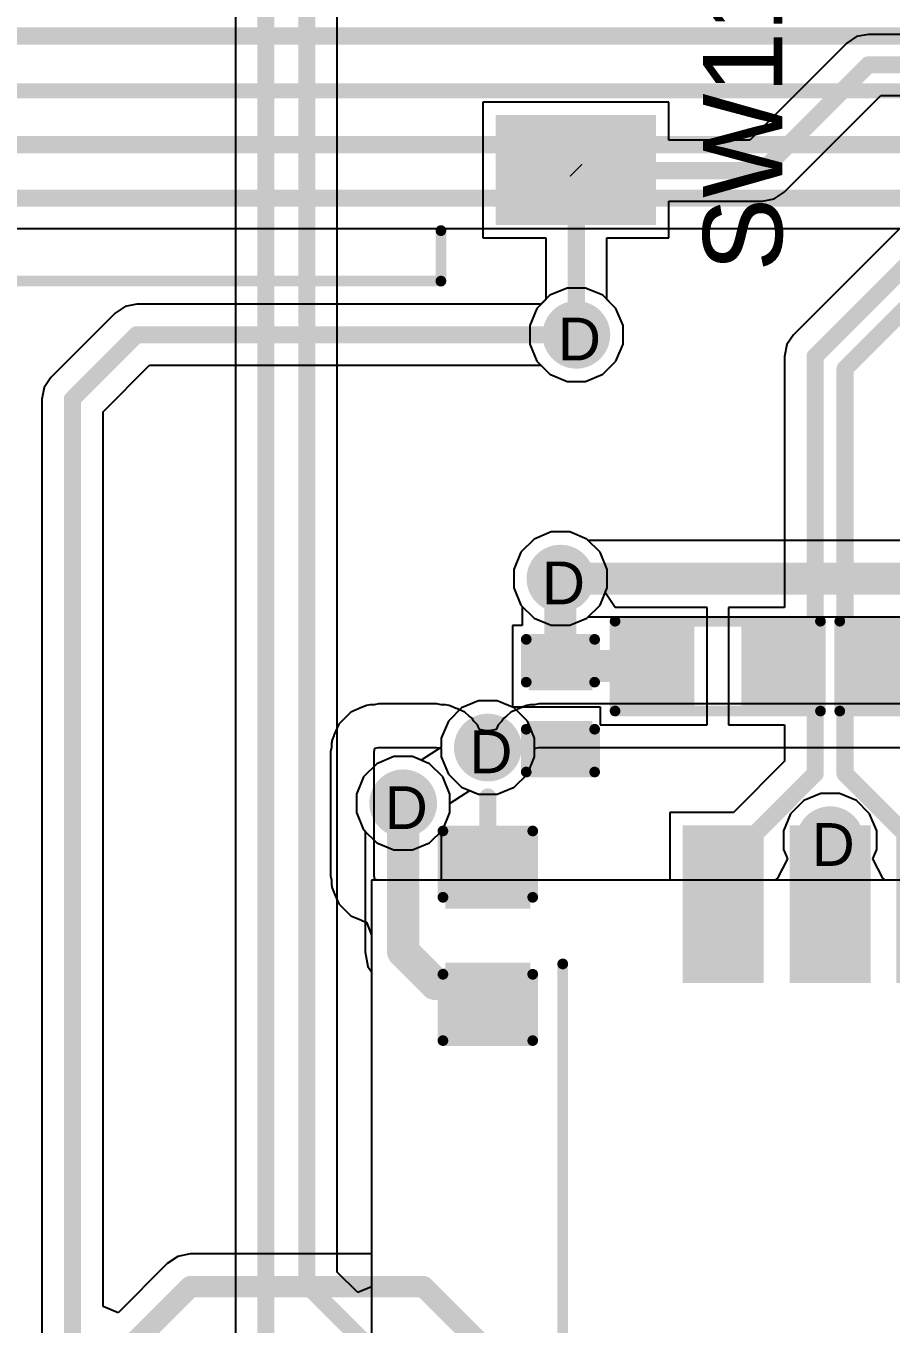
# Model space of a CAD drawing. Header units: inches. Extents: x 0 to 5032, y 0 to 5323.
# Drawn here: x 137.37 to 147.64, y 23.38 to 38.79 of the extents above; entities that cross this region are included whole.
import ezdxf

# ---------------------------------------------------------------- set-up
doc = ezdxf.new("R2010")
doc.units = ezdxf.units.IN
for name, color, linetype in [('Bottom Layer', 5, 'Continuous'), ('Bottom Solder', 6, 'Continuous'), ('Drill Drawing', 1, 'Continuous'), ('Layer 1', 16, 'Continuous'), ('Layer 2', 76, 'Continuous'), ('Multi-Layer', 9, 'Continuous'), ('Top Layer', 1, 'Continuous'), ('Top Overlay', 2, 'Continuous'), ('Top Paste', 8, 'Continuous'), ('Top Solder', 216, 'Continuous'), ('Via Holes', 16, 'Continuous')]:
    doc.layers.add(name, color=color, linetype=linetype)
doc.styles.add('Arial', font='', dxfattribs={"height": 0.2})
doc.styles.get('Arial').set_extended_font_data('Arial')

# ---------------------------------------------------------------- blocks, each defined once
blk = doc.blocks.new('C___0603_36')
at = {"layer": 'Top Layer'}
for points in [[(-0.381, 0.445), (-0.381, -0.445), (-1.143, -0.445), (-1.143, 0.445)], [(1.143, 0.445), (1.143, -0.445), (0.381, -0.445), (0.381, 0.445)]]:
    blk.add_hatch(color=1, dxfattribs=at).paths.add_polyline_path(points)
at = {"layer": 'Top Paste'}
for points in [[(-0.381, 0.445), (-0.381, -0.445), (-1.143, -0.445), (-1.143, 0.445)], [(1.143, 0.445), (1.143, -0.445), (0.381, -0.445), (0.381, 0.445)]]:
    blk.add_hatch(color=8, dxfattribs=at).paths.add_polyline_path(points)
at = {"layer": 'Top Solder'}
for points in [[(-0.321, 0.504), (-0.321, -0.504), (-1.203, -0.504), (-1.203, 0.504)], [(1.203, 0.504), (1.203, -0.504), (0.321, -0.504), (0.321, 0.504)]]:
    blk.add_hatch(color=216, dxfattribs=at).paths.add_polyline_path(points)
at = {"layer": 'Top Overlay'}
for points in [[(-1.245, -0.533, 0.127, 0.127, 0), (-1.245, 0.533, 0.127, 0.127, 0)], [(-0.457, 0.533, 0.127, 0.127, 0), (-1.245, 0.533, 0.127, 0.127, 0)], [(1.245, 0.533, 0.127, 0.127, 0), (0.457, 0.533, 0.127, 0.127, 0)], [(1.245, -0.533, 0.127, 0.127, 0), (1.245, 0.533, 0.127, 0.127, 0)], [(-0.457, -0.533, 0.127, 0.127, 0), (-1.245, -0.533, 0.127, 0.127, 0)], [(1.245, -0.533, 0.127, 0.127, 0), (0.457, -0.533, 0.127, 0.127, 0)]]:
    blk.add_lwpolyline(points, format="xyseb", dxfattribs=at)
for points in [[(-1.276, 0.533, 0.0635, 0.0635, 1), (-1.213, 0.533, 0.0635, 0.0635, 1)], [(-1.276, 0.533, 0.0635, 0.0635, 1), (-1.213, 0.533, 0.0635, 0.0635, 1)], [(-0.489, 0.533, 0.0635, 0.0635, 1), (-0.425, 0.533, 0.0635, 0.0635, 1)], [(0.425, 0.533, 0.0635, 0.0635, 1), (0.489, 0.533, 0.0635, 0.0635, 1)], [(1.213, 0.533, 0.0635, 0.0635, 1), (1.276, 0.533, 0.0635, 0.0635, 1)], [(1.213, 0.533, 0.0635, 0.0635, 1), (1.276, 0.533, 0.0635, 0.0635, 1)], [(-1.276, -0.533, 0.0635, 0.0635, 1), (-1.213, -0.533, 0.0635, 0.0635, 1)], [(-1.276, -0.533, 0.0635, 0.0635, 1), (-1.213, -0.533, 0.0635, 0.0635, 1)], [(-0.489, -0.533, 0.0635, 0.0635, 1), (-0.425, -0.533, 0.0635, 0.0635, 1)], [(0.425, -0.533, 0.0635, 0.0635, 1), (0.489, -0.533, 0.0635, 0.0635, 1)], [(1.213, -0.533, 0.0635, 0.0635, 1), (1.276, -0.533, 0.0635, 0.0635, 1)], [(1.213, -0.533, 0.0635, 0.0635, 1), (1.276, -0.533, 0.0635, 0.0635, 1)]]:
    blk.add_lwpolyline(points, format="xyseb", close=True, dxfattribs=at)
blk = doc.blocks.new('C___0402_37')
at = {"layer": 'Top Layer'}
for points in [[(-0.699, -0.318), (-0.699, 0.318), (-0.241, 0.318), (-0.241, -0.318)], [(0.241, -0.318), (0.241, 0.318), (0.699, 0.318), (0.699, -0.318)]]:
    blk.add_hatch(color=1, dxfattribs=at).paths.add_polyline_path(points)
at = {"layer": 'Top Paste'}
for points in [[(-0.699, -0.318), (-0.699, 0.318), (-0.241, 0.318), (-0.241, -0.318)], [(0.241, -0.318), (0.241, 0.318), (0.699, 0.318), (0.699, -0.318)]]:
    blk.add_hatch(color=8, dxfattribs=at).paths.add_polyline_path(points)
at = {"layer": 'Top Solder'}
for points in [[(-0.758, -0.377), (-0.758, 0.377), (-0.181, 0.377), (-0.181, -0.377)], [(0.181, -0.377), (0.181, 0.377), (0.758, 0.377), (0.758, -0.377)]]:
    blk.add_hatch(color=216, dxfattribs=at).paths.add_polyline_path(points)
at = {"layer": 'Top Overlay'}
for points in [[(-0.787, 0.406, 0.127, 0.127, 0), (-0.787, -0.406, 0.127, 0.127, 0)], [(-0.787, 0.406, 0.127, 0.127, 0), (-0.279, 0.406, 0.127, 0.127, 0)], [(0.279, 0.406, 0.127, 0.127, 0), (0.787, 0.406, 0.127, 0.127, 0)], [(0.787, 0.406, 0.127, 0.127, 0), (0.787, -0.406, 0.127, 0.127, 0)], [(-0.787, -0.406, 0.127, 0.127, 0), (-0.279, -0.406, 0.127, 0.127, 0)], [(0.279, -0.406, 0.127, 0.127, 0), (0.787, -0.406, 0.127, 0.127, 0)]]:
    blk.add_lwpolyline(points, format="xyseb", dxfattribs=at)
for points in [[(-0.819, 0.406, 0.0635, 0.0635, 1), (-0.756, 0.406, 0.0635, 0.0635, 1)], [(-0.819, 0.406, 0.0635, 0.0635, 1), (-0.756, 0.406, 0.0635, 0.0635, 1)], [(-0.311, 0.406, 0.0635, 0.0635, 1), (-0.248, 0.406, 0.0635, 0.0635, 1)], [(0.248, 0.406, 0.0635, 0.0635, 1), (0.311, 0.406, 0.0635, 0.0635, 1)], [(0.756, 0.406, 0.0635, 0.0635, 1), (0.819, 0.406, 0.0635, 0.0635, 1)], [(0.756, 0.406, 0.0635, 0.0635, 1), (0.819, 0.406, 0.0635, 0.0635, 1)], [(-0.819, -0.406, 0.0635, 0.0635, 1), (-0.756, -0.406, 0.0635, 0.0635, 1)], [(-0.819, -0.406, 0.0635, 0.0635, 1), (-0.756, -0.406, 0.0635, 0.0635, 1)], [(-0.311, -0.406, 0.0635, 0.0635, 1), (-0.248, -0.406, 0.0635, 0.0635, 1)], [(0.248, -0.406, 0.0635, 0.0635, 1), (0.311, -0.406, 0.0635, 0.0635, 1)], [(0.756, -0.406, 0.0635, 0.0635, 1), (0.819, -0.406, 0.0635, 0.0635, 1)], [(0.756, -0.406, 0.0635, 0.0635, 1), (0.819, -0.406, 0.0635, 0.0635, 1)]]:
    blk.add_lwpolyline(points, format="xyseb", close=True, dxfattribs=at)
blk = doc.blocks.new('H1102NLT_51')
at = {"layer": 'Top Layer'}
for points in [[(-5.1, 4.825), (-3.43, 4.825), (-3.43, 4.065), (-5.1, 4.065)], [(5.1, 4.065), (3.43, 4.065), (3.43, 4.825), (5.1, 4.825)], [(-5.1, 3.555), (-3.43, 3.555), (-3.43, 2.795), (-5.1, 2.795)], [(5.1, 2.795), (3.43, 2.795), (3.43, 3.555), (5.1, 3.555)], [(-5.1, 2.285), (-3.43, 2.285), (-3.43, 1.525), (-5.1, 1.525)], [(5.1, 1.525), (3.43, 1.525), (3.43, 2.285), (5.1, 2.285)], [(-5.1, 1.015), (-3.43, 1.015), (-3.43, 0.255), (-5.1, 0.255)], [(5.1, 0.255), (3.43, 0.255), (3.43, 1.015), (5.1, 1.015)], [(-5.1, -0.255), (-3.43, -0.255), (-3.43, -1.015), (-5.1, -1.015)], [(5.1, -1.015), (3.43, -1.015), (3.43, -0.255), (5.1, -0.255)], [(-5.1, -1.525), (-3.43, -1.525), (-3.43, -2.285), (-5.1, -2.285)], [(5.1, -2.285), (3.43, -2.285), (3.43, -1.525), (5.1, -1.525)], [(-5.1, -2.795), (-3.43, -2.795), (-3.43, -3.555), (-5.1, -3.555)], [(5.1, -3.555), (3.43, -3.555), (3.43, -2.795), (5.1, -2.795)], [(-5.1, -4.065), (-3.43, -4.065), (-3.43, -4.825), (-5.1, -4.825)], [(5.1, -4.825), (3.43, -4.825), (3.43, -4.065), (5.1, -4.065)]]:
    blk.add_hatch(color=1, dxfattribs=at).paths.add_polyline_path(points)
at = {"layer": 'Top Overlay'}
blk.add_hatch(color=2, dxfattribs=at).paths.add_polyline_path([(-3.226, 4.089), (-2.413, 4.089), (-2.413, 4.902), (-3.226, 4.902)])
at = {"layer": 'Top Paste'}
for points in [[(-5.1, 4.825), (-3.43, 4.825), (-3.43, 4.065), (-5.1, 4.065)], [(5.1, 4.065), (3.43, 4.065), (3.43, 4.825), (5.1, 4.825)], [(-5.1, 3.555), (-3.43, 3.555), (-3.43, 2.795), (-5.1, 2.795)], [(5.1, 2.795), (3.43, 2.795), (3.43, 3.555), (5.1, 3.555)], [(-5.1, 2.285), (-3.43, 2.285), (-3.43, 1.525), (-5.1, 1.525)], [(5.1, 1.525), (3.43, 1.525), (3.43, 2.285), (5.1, 2.285)], [(-5.1, 1.015), (-3.43, 1.015), (-3.43, 0.255), (-5.1, 0.255)], [(5.1, 0.255), (3.43, 0.255), (3.43, 1.015), (5.1, 1.015)], [(-5.1, -0.255), (-3.43, -0.255), (-3.43, -1.015), (-5.1, -1.015)], [(5.1, -1.015), (3.43, -1.015), (3.43, -0.255), (5.1, -0.255)], [(-5.1, -1.525), (-3.43, -1.525), (-3.43, -2.285), (-5.1, -2.285)], [(5.1, -2.285), (3.43, -2.285), (3.43, -1.525), (5.1, -1.525)], [(-5.1, -2.795), (-3.43, -2.795), (-3.43, -3.555), (-5.1, -3.555)], [(5.1, -3.555), (3.43, -3.555), (3.43, -2.795), (5.1, -2.795)], [(-5.1, -4.065), (-3.43, -4.065), (-3.43, -4.825), (-5.1, -4.825)], [(5.1, -4.825), (3.43, -4.825), (3.43, -4.065), (5.1, -4.065)]]:
    blk.add_hatch(color=8, dxfattribs=at).paths.add_polyline_path(points)
at = {"layer": 'Top Solder'}
for points in [[(-5.202, 4.927), (-3.328, 4.927), (-3.328, 3.963), (-5.202, 3.963)], [(5.202, 3.963), (3.328, 3.963), (3.328, 4.927), (5.202, 4.927)], [(-5.202, 3.657), (-3.328, 3.657), (-3.328, 2.693), (-5.202, 2.693)], [(5.202, 2.693), (3.328, 2.693), (3.328, 3.657), (5.202, 3.657)], [(-5.202, 2.387), (-3.328, 2.387), (-3.328, 1.423), (-5.202, 1.423)], [(5.202, 1.423), (3.328, 1.423), (3.328, 2.387), (5.202, 2.387)], [(-5.202, 1.117), (-3.328, 1.117), (-3.328, 0.153), (-5.202, 0.153)], [(5.202, 0.153), (3.328, 0.153), (3.328, 1.117), (5.202, 1.117)], [(-5.202, -0.153), (-3.328, -0.153), (-3.328, -1.117), (-5.202, -1.117)], [(5.202, -1.117), (3.328, -1.117), (3.328, -0.153), (5.202, -0.153)], [(-5.202, -1.423), (-3.328, -1.423), (-3.328, -2.387), (-5.202, -2.387)], [(5.202, -2.387), (3.328, -2.387), (3.328, -1.423), (5.202, -1.423)], [(-5.202, -2.693), (-3.328, -2.693), (-3.328, -3.657), (-5.202, -3.657)], [(5.202, -3.657), (3.328, -3.657), (3.328, -2.693), (5.202, -2.693)], [(-5.202, -3.963), (-3.328, -3.963), (-3.328, -4.927), (-5.202, -4.927)], [(5.202, -4.927), (3.328, -4.927), (3.328, -3.963), (5.202, -3.963)]]:
    blk.add_hatch(color=216, dxfattribs=at).paths.add_polyline_path(points)
at = {"layer": 'Top Overlay'}
for points in [[(3.555, 6.35, 0.127, 0.127, 0), (-3.555, 6.35, 0.127, 0.127, 0)], [(-5.484, 4.343, 0.254, 0.254, 0), (-5.484, 4.597, 0.254, 0.254, 0)], [(-5.357, 4.47, 0.254, 0.254, 0), (-5.484, 4.597, 0.254, 0.254, 0)], [(-5.484, 4.343, 0.254, 0.254, 0), (-5.357, 4.47, 0.254, 0.254, 0)], [(3.555, -6.35, 0.127, 0.127, 0), (-3.555, -6.35, 0.127, 0.127, 0)]]:
    blk.add_lwpolyline(points, format="xyseb", dxfattribs=at)
for points in [[(-3.587, 6.35, 0.0635, 0.0635, 1), (-3.523, 6.35, 0.0635, 0.0635, 1)], [(3.523, 6.35, 0.0635, 0.0635, 1), (3.587, 6.35, 0.0635, 0.0635, 1)], [(-5.548, 4.597, 0.127, 0.127, 1), (-5.421, 4.597, 0.127, 0.127, 1)], [(-5.548, 4.597, 0.127, 0.127, 1), (-5.421, 4.597, 0.127, 0.127, 1)], [(-5.548, 4.343, 0.127, 0.127, 1), (-5.421, 4.343, 0.127, 0.127, 1)], [(-5.548, 4.343, 0.127, 0.127, 1), (-5.421, 4.343, 0.127, 0.127, 1)], [(-5.421, 4.47, 0.127, 0.127, 1), (-5.294, 4.47, 0.127, 0.127, 1)], [(-5.421, 4.47, 0.127, 0.127, 1), (-5.294, 4.47, 0.127, 0.127, 1)], [(-3.587, -6.35, 0.0635, 0.0635, 1), (-3.523, -6.35, 0.0635, 0.0635, 1)], [(3.523, -6.35, 0.0635, 0.0635, 1), (3.587, -6.35, 0.0635, 0.0635, 1)]]:
    blk.add_lwpolyline(points, format="xyseb", close=True, dxfattribs=at)
blk = doc.blocks.new('DSIC05LS_P__52')
at = {"layer": 'Top Layer'}
for points in [[(-3.8, 5.63), (-3.8, 4.53), (-5.5, 4.53), (-5.5, 5.63)], [(5.5, 5.63), (5.5, 4.53), (3.8, 4.53), (3.8, 5.63)], [(-3.8, 3.09), (-3.8, 1.99), (-5.5, 1.99), (-5.5, 3.09)], [(5.5, 3.09), (5.5, 1.99), (3.8, 1.99), (3.8, 3.09)], [(-3.8, 0.55), (-3.8, -0.55), (-5.5, -0.55), (-5.5, 0.55)], [(5.5, 0.55), (5.5, -0.55), (3.8, -0.55), (3.8, 0.55)], [(-3.8, -1.99), (-3.8, -3.09), (-5.5, -3.09), (-5.5, -1.99)], [(5.5, -1.99), (5.5, -3.09), (3.8, -3.09), (3.8, -1.99)], [(-3.8, -4.53), (-3.8, -5.63), (-5.5, -5.63), (-5.5, -4.53)], [(5.5, -4.53), (5.5, -5.63), (3.8, -5.63), (3.8, -4.53)]]:
    blk.add_hatch(color=1, dxfattribs=at).paths.add_polyline_path(points)
at = {"layer": 'Top Overlay'}
blk.add_hatch(color=2, dxfattribs=at).paths.add_polyline_path([(-3.658, 4.521), (-3.226, 4.521), (-3.226, 5.563), (-3.658, 5.563)])
at = {"layer": 'Top Paste'}
for points in [[(-3.8, 5.63), (-3.8, 4.53), (-5.5, 4.53), (-5.5, 5.63)], [(5.5, 5.63), (5.5, 4.53), (3.8, 4.53), (3.8, 5.63)], [(-3.8, 3.09), (-3.8, 1.99), (-5.5, 1.99), (-5.5, 3.09)], [(5.5, 3.09), (5.5, 1.99), (3.8, 1.99), (3.8, 3.09)], [(-3.8, 0.55), (-3.8, -0.55), (-5.5, -0.55), (-5.5, 0.55)], [(5.5, 0.55), (5.5, -0.55), (3.8, -0.55), (3.8, 0.55)], [(-3.8, -1.99), (-3.8, -3.09), (-5.5, -3.09), (-5.5, -1.99)], [(5.5, -1.99), (5.5, -3.09), (3.8, -3.09), (3.8, -1.99)], [(-3.8, -4.53), (-3.8, -5.63), (-5.5, -5.63), (-5.5, -4.53)], [(5.5, -4.53), (5.5, -5.63), (3.8, -5.63), (3.8, -4.53)]]:
    blk.add_hatch(color=8, dxfattribs=at).paths.add_polyline_path(points)
at = {"layer": 'Top Solder'}
for points in [[(-3.698, 5.732), (-3.698, 4.428), (-5.602, 4.428), (-5.602, 5.732)], [(5.602, 5.732), (5.602, 4.428), (3.698, 4.428), (3.698, 5.732)], [(-3.698, 3.192), (-3.698, 1.888), (-5.602, 1.888), (-5.602, 3.192)], [(5.602, 3.192), (5.602, 1.888), (3.698, 1.888), (3.698, 3.192)], [(-3.698, 0.652), (-3.698, -0.652), (-5.602, -0.652), (-5.602, 0.652)], [(5.602, 0.652), (5.602, -0.652), (3.698, -0.652), (3.698, 0.652)], [(-3.698, -1.888), (-3.698, -3.192), (-5.602, -3.192), (-5.602, -1.888)], [(5.602, -1.888), (5.602, -3.192), (3.698, -3.192), (3.698, -1.888)], [(-3.698, -4.428), (-3.698, -5.732), (-5.602, -5.732), (-5.602, -4.428)], [(5.602, -4.428), (5.602, -5.732), (3.698, -5.732), (3.698, -4.428)]]:
    blk.add_hatch(color=216, dxfattribs=at).paths.add_polyline_path(points)
at = {"layer": 'Top Overlay'}
for points in [[(-3.15, 6.4, 0.127, 0.127, 0), (3.05, 6.4, 0.127, 0.127, 0)], [(-3.15, 5.8, 0.127, 0.127, 0), (-3.15, 6.4, 0.127, 0.127, 0)], [(3.05, 5.8, 0.127, 0.127, 0), (3.05, 6.4, 0.127, 0.127, 0)], [(-5.801, 5.059, 0.127, 0.127, 0), (-5.801, 5.313, 0.127, 0.127, 0)], [(-5.801, 5.313, 0.127, 0.127, 0), (-5.674, 5.186, 0.127, 0.127, 0)], [(-5.801, 5.059, 0.127, 0.127, 0), (-5.674, 5.186, 0.127, 0.127, 0)], [(-3.15, -6.4, 0.127, 0.127, 0), (-3.15, -5.8, 0.127, 0.127, 0)], [(3.05, -6.4, 0.127, 0.127, 0), (3.05, -5.8, 0.127, 0.127, 0)], [(-3.15, -6.4, 0.127, 0.127, 0), (3.05, -6.4, 0.127, 0.127, 0)]]:
    blk.add_lwpolyline(points, format="xyseb", dxfattribs=at)
for points in [[(-3.182, 6.4, 0.0635, 0.0635, 1), (-3.118, 6.4, 0.0635, 0.0635, 1)], [(-3.182, 6.4, 0.0635, 0.0635, 1), (-3.118, 6.4, 0.0635, 0.0635, 1)], [(3.018, 6.4, 0.0635, 0.0635, 1), (3.082, 6.4, 0.0635, 0.0635, 1)], [(3.018, 6.4, 0.0635, 0.0635, 1), (3.082, 6.4, 0.0635, 0.0635, 1)], [(-3.182, 5.8, 0.0635, 0.0635, 1), (-3.118, 5.8, 0.0635, 0.0635, 1)], [(3.018, 5.8, 0.0635, 0.0635, 1), (3.082, 5.8, 0.0635, 0.0635, 1)], [(-5.833, 5.313, 0.0635, 0.0635, 1), (-5.769, 5.313, 0.0635, 0.0635, 1)], [(-5.833, 5.313, 0.0635, 0.0635, 1), (-5.769, 5.313, 0.0635, 0.0635, 1)], [(-5.706, 5.186, 0.0635, 0.0635, 1), (-5.642, 5.186, 0.0635, 0.0635, 1)], [(-5.706, 5.186, 0.0635, 0.0635, 1), (-5.642, 5.186, 0.0635, 0.0635, 1)], [(-5.833, 5.059, 0.0635, 0.0635, 1), (-5.769, 5.059, 0.0635, 0.0635, 1)], [(-5.833, 5.059, 0.0635, 0.0635, 1), (-5.769, 5.059, 0.0635, 0.0635, 1)], [(-3.182, -5.8, 0.0635, 0.0635, 1), (-3.118, -5.8, 0.0635, 0.0635, 1)], [(3.018, -5.8, 0.0635, 0.0635, 1), (3.082, -5.8, 0.0635, 0.0635, 1)], [(-3.182, -6.4, 0.0635, 0.0635, 1), (-3.118, -6.4, 0.0635, 0.0635, 1)], [(-3.182, -6.4, 0.0635, 0.0635, 1), (-3.118, -6.4, 0.0635, 0.0635, 1)], [(3.018, -6.4, 0.0635, 0.0635, 1), (3.082, -6.4, 0.0635, 0.0635, 1)], [(3.018, -6.4, 0.0635, 0.0635, 1), (3.082, -6.4, 0.0635, 0.0635, 1)]]:
    blk.add_lwpolyline(points, format="xyseb", close=True, dxfattribs=at)
blk = doc.blocks.new('R___0603_98')
at = {"layer": 'Top Layer'}
for points in [[(-0.381, 0.4445), (-0.381, -0.4445), (-1.143, -0.4445), (-1.143, 0.4445)], [(1.143, 0.4445), (1.143, -0.4445), (0.381, -0.4445), (0.381, 0.4445)]]:
    blk.add_hatch(color=1, dxfattribs=at).paths.add_polyline_path(points)
at = {"layer": 'Top Paste'}
for points in [[(-0.381, 0.4445), (-0.381, -0.4445), (-1.143, -0.4445), (-1.143, 0.4445)], [(1.143, 0.4445), (1.143, -0.4445), (0.381, -0.4445), (0.381, 0.4445)]]:
    blk.add_hatch(color=8, dxfattribs=at).paths.add_polyline_path(points)
at = {"layer": 'Top Solder'}
for points in [[(-0.2794, 0.5461), (-0.2794, -0.5461), (-1.2446, -0.5461), (-1.2446, 0.5461)], [(1.2446, 0.5461), (1.2446, -0.5461), (0.2794, -0.5461), (0.2794, 0.5461)]]:
    blk.add_hatch(color=216, dxfattribs=at).paths.add_polyline_path(points)
at = {"layer": 'Top Overlay'}
for points in [[(-1.2192, 0.5334, 0.127, 0.127, 0), (1.2192, 0.5334, 0.127, 0.127, 0)], [(-1.2192, -0.5334, 0.127, 0.127, 0), (-1.2192, 0.5334, 0.127, 0.127, 0)], [(1.2192, -0.5334, 0.127, 0.127, 0), (1.2192, 0.5334, 0.127, 0.127, 0)], [(-1.2192, -0.5334, 0.127, 0.127, 0), (1.2192, -0.5334, 0.127, 0.127, 0)]]:
    blk.add_lwpolyline(points, format="xyseb", dxfattribs=at)
for points in [[(-1.25095, 0.5334, 0.0635, 0.0635, 1), (-1.18745, 0.5334, 0.0635, 0.0635, 1)], [(-1.25095, 0.5334, 0.0635, 0.0635, 1), (-1.18745, 0.5334, 0.0635, 0.0635, 1)], [(1.18745, 0.5334, 0.0635, 0.0635, 1), (1.25095, 0.5334, 0.0635, 0.0635, 1)], [(1.18745, 0.5334, 0.0635, 0.0635, 1), (1.25095, 0.5334, 0.0635, 0.0635, 1)], [(-1.25095, -0.5334, 0.0635, 0.0635, 1), (-1.18745, -0.5334, 0.0635, 0.0635, 1)], [(-1.25095, -0.5334, 0.0635, 0.0635, 1), (-1.18745, -0.5334, 0.0635, 0.0635, 1)], [(1.18745, -0.5334, 0.0635, 0.0635, 1), (1.25095, -0.5334, 0.0635, 0.0635, 1)], [(1.18745, -0.5334, 0.0635, 0.0635, 1), (1.25095, -0.5334, 0.0635, 0.0635, 1)]]:
    blk.add_lwpolyline(points, format="xyseb", close=True, dxfattribs=at)
blk = doc.blocks.new('R___0603_99')
at = {"layer": 'Top Layer'}
for points in [[(-0.381, 0.4445), (-0.381, -0.4445), (-1.143, -0.4445), (-1.143, 0.4445)], [(1.143, 0.4445), (1.143, -0.4445), (0.381, -0.4445), (0.381, 0.4445)]]:
    blk.add_hatch(color=1, dxfattribs=at).paths.add_polyline_path(points)
at = {"layer": 'Top Paste'}
for points in [[(-0.381, 0.4445), (-0.381, -0.4445), (-1.143, -0.4445), (-1.143, 0.4445)], [(1.143, 0.4445), (1.143, -0.4445), (0.381, -0.4445), (0.381, 0.4445)]]:
    blk.add_hatch(color=8, dxfattribs=at).paths.add_polyline_path(points)
at = {"layer": 'Top Solder'}
for points in [[(-0.2794, 0.5461), (-0.2794, -0.5461), (-1.2446, -0.5461), (-1.2446, 0.5461)], [(1.2446, 0.5461), (1.2446, -0.5461), (0.2794, -0.5461), (0.2794, 0.5461)]]:
    blk.add_hatch(color=216, dxfattribs=at).paths.add_polyline_path(points)
at = {"layer": 'Top Overlay'}
for points in [[(1.2192, 0.5334, 0.127, 0.127, 0), (-1.2192, 0.5334, 0.127, 0.127, 0)], [(-1.2192, 0.5334, 0.127, 0.127, 0), (-1.2192, -0.5334, 0.127, 0.127, 0)], [(1.2192, 0.5334, 0.127, 0.127, 0), (1.2192, -0.5334, 0.127, 0.127, 0)], [(1.2192, -0.5334, 0.127, 0.127, 0), (-1.2192, -0.5334, 0.127, 0.127, 0)]]:
    blk.add_lwpolyline(points, format="xyseb", dxfattribs=at)
for points in [[(-1.25095, 0.5334, 0.0635, 0.0635, 1), (-1.18745, 0.5334, 0.0635, 0.0635, 1)], [(-1.25095, 0.5334, 0.0635, 0.0635, 1), (-1.18745, 0.5334, 0.0635, 0.0635, 1)], [(1.18745, 0.5334, 0.0635, 0.0635, 1), (1.25095, 0.5334, 0.0635, 0.0635, 1)], [(1.18745, 0.5334, 0.0635, 0.0635, 1), (1.25095, 0.5334, 0.0635, 0.0635, 1)], [(-1.25095, -0.5334, 0.0635, 0.0635, 1), (-1.18745, -0.5334, 0.0635, 0.0635, 1)], [(-1.25095, -0.5334, 0.0635, 0.0635, 1), (-1.18745, -0.5334, 0.0635, 0.0635, 1)], [(1.18745, -0.5334, 0.0635, 0.0635, 1), (1.25095, -0.5334, 0.0635, 0.0635, 1)], [(1.18745, -0.5334, 0.0635, 0.0635, 1), (1.25095, -0.5334, 0.0635, 0.0635, 1)]]:
    blk.add_lwpolyline(points, format="xyseb", close=True, dxfattribs=at)

msp = doc.modelspace()

# ---------------------------------------------------------------- hatches: boundary and pattern name
at = {"layer": 'Bottom Layer'}
h = msp.add_hatch(color=5, dxfattribs=at)
edge = h.paths.add_edge_path()
edge.add_arc((143.903, 35.127), 0.3, 0, 360)
h = msp.add_hatch(color=5, dxfattribs=at)
edge = h.paths.add_edge_path()
edge.add_arc((143.714, 32.232), 0.3, 0, 360)
h = msp.add_hatch(color=5, dxfattribs=at)
edge = h.paths.add_edge_path()
edge.add_arc((142.852, 30.226), 0.3, 0, 360)
h = msp.add_hatch(color=5, dxfattribs=at)
edge = h.paths.add_edge_path()
edge.add_arc((141.847, 29.564), 0.3, 0, 360)
h = msp.add_hatch(color=5, dxfattribs=at)
edge = h.paths.add_edge_path()
edge.add_arc((146.916, 29.126), 0.3, 0, 360)
at = {"layer": 'Bottom Solder'}
h = msp.add_hatch(color=6, dxfattribs=at)
edge = h.paths.add_edge_path()
edge.add_arc((143.903, 35.127), 0.402, 0, 360)
h = msp.add_hatch(color=6, dxfattribs=at)
edge = h.paths.add_edge_path()
edge.add_arc((143.714, 32.232), 0.402, 0, 360)
h = msp.add_hatch(color=6, dxfattribs=at)
edge = h.paths.add_edge_path()
edge.add_arc((142.852, 30.226), 0.402, 0, 360)
h = msp.add_hatch(color=6, dxfattribs=at)
edge = h.paths.add_edge_path()
edge.add_arc((141.847, 29.564), 0.402, 0, 360)
h = msp.add_hatch(color=6, dxfattribs=at)
edge = h.paths.add_edge_path()
edge.add_arc((146.916, 29.126), 0.402, 0, 360)
at = {"layer": 'Layer 1'}
h = msp.add_hatch(color=16, dxfattribs=at)
edge = h.paths.add_edge_path()
edge.add_arc((143.903, 35.127), 0.3, 0, 360)
h = msp.add_hatch(color=16, dxfattribs=at)
edge = h.paths.add_edge_path()
edge.add_arc((143.714, 32.232), 0.3, 0, 360)
h = msp.add_hatch(color=16, dxfattribs=at)
edge = h.paths.add_edge_path()
edge.add_arc((142.852, 30.226), 0.3, 0, 360)
h = msp.add_hatch(color=16, dxfattribs=at)
edge = h.paths.add_edge_path()
edge.add_arc((141.847, 29.564), 0.3, 0, 360)
h = msp.add_hatch(color=16, dxfattribs=at)
edge = h.paths.add_edge_path()
edge.add_arc((146.916, 29.126), 0.3, 0, 360)
at = {"layer": 'Layer 2'}
h = msp.add_hatch(color=76, dxfattribs=at)
edge = h.paths.add_edge_path()
edge.add_arc((143.903, 35.127), 0.3, 0, 360)
h = msp.add_hatch(color=76, dxfattribs=at)
edge = h.paths.add_edge_path()
edge.add_arc((143.714, 32.232), 0.3, 0, 360)
h = msp.add_hatch(color=76, dxfattribs=at)
edge = h.paths.add_edge_path()
edge.add_arc((142.852, 30.226), 0.3, 0, 360)
h = msp.add_hatch(color=76, dxfattribs=at)
edge = h.paths.add_edge_path()
edge.add_arc((141.847, 29.564), 0.3, 0, 360)
h = msp.add_hatch(color=76, dxfattribs=at)
edge = h.paths.add_edge_path()
edge.add_arc((146.916, 29.126), 0.3, 0, 360)
at = {"layer": 'Top Layer'}
h = msp.add_hatch(color=1, dxfattribs=at)
edge = h.paths.add_edge_path()
edge.add_arc((143.903, 35.127), 0.3, 0, 360)
h = msp.add_hatch(color=1, dxfattribs=at)
edge = h.paths.add_edge_path()
edge.add_arc((143.714, 32.232), 0.3, 0, 360)
h = msp.add_hatch(color=1, dxfattribs=at)
edge = h.paths.add_edge_path()
edge.add_arc((142.852, 30.226), 0.3, 0, 360)
h = msp.add_hatch(color=1, dxfattribs=at)
edge = h.paths.add_edge_path()
edge.add_arc((141.847, 29.564), 0.3, 0, 360)
h = msp.add_hatch(color=1, dxfattribs=at)
edge = h.paths.add_edge_path()
edge.add_arc((146.916, 29.126), 0.3, 0, 360)
at = {"layer": 'Top Solder'}
h = msp.add_hatch(color=216, dxfattribs=at)
edge = h.paths.add_edge_path()
edge.add_arc((143.903, 35.127), 0.402, 0, 360)
h = msp.add_hatch(color=216, dxfattribs=at)
edge = h.paths.add_edge_path()
edge.add_arc((143.714, 32.232), 0.402, 0, 360)
h = msp.add_hatch(color=216, dxfattribs=at)
edge = h.paths.add_edge_path()
edge.add_arc((142.852, 30.226), 0.402, 0, 360)
h = msp.add_hatch(color=216, dxfattribs=at)
edge = h.paths.add_edge_path()
edge.add_arc((141.847, 29.564), 0.402, 0, 360)
h = msp.add_hatch(color=216, dxfattribs=at)
edge = h.paths.add_edge_path()
edge.add_arc((146.916, 29.126), 0.402, 0, 360)
at = {"layer": 'Via Holes'}
h = msp.add_hatch(color=7, dxfattribs=at)
edge = h.paths.add_edge_path()
edge.add_arc((143.903, 35.127), 0.15, 0, 360)
h = msp.add_hatch(color=7, dxfattribs=at)
edge = h.paths.add_edge_path()
edge.add_arc((143.714, 32.232), 0.15, 0, 360)
h = msp.add_hatch(color=7, dxfattribs=at)
edge = h.paths.add_edge_path()
edge.add_arc((142.852, 30.226), 0.15, 0, 360)
h = msp.add_hatch(color=7, dxfattribs=at)
edge = h.paths.add_edge_path()
edge.add_arc((141.847, 29.564), 0.15, 0, 360)
h = msp.add_hatch(color=7, dxfattribs=at)
edge = h.paths.add_edge_path()
edge.add_arc((146.916, 29.126), 0.15, 0, 360)

# ---------------------------------------------------------------- linework, layer by layer
at = {"layer": 'Bottom Layer'}
for p, q in [((134.321, 36.388), (171.792, 36.388)), ((143.793, 35.681), (143.589, 35.597)), ((144.013, 35.681), (143.793, 35.681)), ((144.217, 35.597), (144.013, 35.681)), ((138.545, 35.462), (138.427, 35.384)), ((138.683, 35.49), (138.545, 35.462)), ((143.482, 35.49), (138.683, 35.49)), ((143.589, 35.597), (143.482, 35.49)), ((144.373, 35.441), (144.217, 35.597)), ((138.427, 35.384), (137.664, 34.621)), ((138.427, 35.384), (138.427, 35.384)), ((144.457, 35.238), (144.373, 35.441)), ((144.457, 35.017), (144.457, 35.238)), ((144.373, 34.814), (144.457, 35.017)), ((138.283, 34.214), (138.833, 34.765)), ((138.833, 34.765), (143.482, 34.765)), ((143.482, 34.765), (143.589, 34.658)), ((144.217, 34.658), (144.373, 34.814)), ((137.664, 34.621), (137.585, 34.503)), ((143.589, 34.658), (143.793, 34.573)), ((143.793, 34.573), (144.013, 34.573)), ((144.013, 34.573), (144.217, 34.658)), ((137.585, 34.503), (137.558, 34.364)), ((137.558, 34.364), (137.558, 34.364)), ((137.558, 34.364), (137.558, 21.306)), ((138.283, 23.59), (138.283, 34.214)), ((143.401, 32.701), (143.245, 32.545)), ((143.604, 32.786), (143.401, 32.701)), ((143.825, 32.786), (143.604, 32.786)), ((144.028, 32.701), (143.825, 32.786)), ((144.045, 32.685), (144.028, 32.701)), ((148.681, 32.685), (144.045, 32.685)), ((143.245, 32.545), (143.16, 32.342)), ((143.16, 32.342), (143.16, 32.121)), ((143.16, 32.121), (143.245, 31.918)), ((143.245, 31.918), (143.401, 31.762)), ((143.401, 31.762), (143.604, 31.678)), ((143.825, 31.678), (144.028, 31.762)), ((144.028, 31.762), (144.045, 31.778)), ((144.045, 31.778), (148.681, 31.778)), ((143.604, 31.678), (143.825, 31.678)), ((141.35, 30.7), (141.224, 30.648)), ((141.356, 30.705), (141.35, 30.7)), ((141.364, 30.706), (141.356, 30.705)), ((141.411, 30.726), (141.364, 30.706)), ((141.453, 30.734), (141.411, 30.726)), ((141.411, 30.726), (141.411, 30.726)), ((141.504, 30.734), (141.453, 30.734)), ((141.554, 30.744), (141.504, 30.734)), ((142.247, 30.744), (141.554, 30.744)), ((142.297, 30.734), (142.247, 30.744)), ((142.348, 30.734), (142.297, 30.734)), ((142.394, 30.725), (142.348, 30.734)), ((142.441, 30.706), (142.394, 30.725)), ((142.394, 30.725), (142.394, 30.725)), ((142.394, 30.725), (142.394, 30.725)), ((142.446, 30.705), (142.441, 30.706)), ((142.45, 30.702), (142.446, 30.705)), ((142.477, 30.691), (142.45, 30.702)), ((142.497, 30.687), (142.477, 30.691)), ((142.514, 30.675), (142.497, 30.687)), ((142.58, 30.648), (142.514, 30.675)), ((143.191, 30.675), (143.125, 30.648)), ((143.208, 30.687), (143.191, 30.675)), ((143.228, 30.691), (143.208, 30.687)), ((143.255, 30.702), (143.228, 30.691)), ((143.259, 30.705), (143.255, 30.702)), ((143.264, 30.706), (143.259, 30.705)), ((143.311, 30.725), (143.264, 30.706)), ((143.356, 30.734), (143.311, 30.725)), ((143.311, 30.725), (143.311, 30.725)), ((143.407, 30.734), (143.356, 30.734)), ((143.457, 30.744), (143.407, 30.734)), ((148.425, 30.744), (143.457, 30.744)), ((141.153, 30.577), (141.081, 30.505)), ((141.224, 30.648), (141.153, 30.577)), ((142.631, 30.597), (142.58, 30.648)), ((142.58, 30.648), (142.58, 30.648)), ((142.58, 30.648), (142.58, 30.648)), ((142.665, 30.574), (142.631, 30.597)), ((142.687, 30.541), (142.665, 30.574)), ((142.723, 30.505), (142.687, 30.541)), ((143.018, 30.541), (142.982, 30.505)), ((143.04, 30.574), (143.018, 30.541)), ((143.074, 30.597), (143.04, 30.574)), ((143.125, 30.648), (143.074, 30.597)), ((143.125, 30.648), (143.125, 30.648)), ((141.023, 30.366), (141.004, 30.319)), ((141.025, 30.373), (141.023, 30.366)), ((141.029, 30.38), (141.025, 30.373)), ((141.081, 30.505), (141.029, 30.38)), ((142.729, 30.496), (142.723, 30.505)), ((142.723, 30.505), (142.723, 30.505)), ((142.723, 30.505), (142.723, 30.505)), ((142.749, 30.449), (142.729, 30.496)), ((142.754, 30.441), (142.749, 30.449)), ((142.833, 30.425), (142.754, 30.441)), ((142.872, 30.425), (142.833, 30.425)), ((142.951, 30.441), (142.872, 30.425)), ((142.956, 30.449), (142.951, 30.441)), ((142.976, 30.496), (142.956, 30.449)), ((142.982, 30.505), (142.976, 30.496)), ((142.982, 30.505), (142.982, 30.505)), ((140.995, 30.225), (140.985, 30.175)), ((141.004, 30.319), (140.995, 30.276)), ((140.995, 30.276), (140.995, 30.225)), ((141.004, 30.319), (141.004, 30.319)), ((141.503, 30.175), (141.512, 30.218)), ((141.512, 30.218), (141.554, 30.226)), ((141.554, 30.226), (142.247, 30.226)), ((142.247, 30.226), (142.292, 30.217)), ((142.292, 30.217), (142.298, 30.208)), ((143.406, 30.208), (143.412, 30.217)), ((143.412, 30.217), (143.457, 30.226)), ((143.457, 30.226), (148.425, 30.226)), ((140.985, 30.175), (140.985, 28.701)), ((141.503, 28.701), (141.503, 30.175)), ((142.298, 30.208), (142.298, 30.116)), ((142.298, 30.116), (142.383, 29.912)), ((143.322, 29.912), (143.406, 30.116)), ((143.406, 30.116), (143.406, 30.208)), ((142.383, 29.912), (142.539, 29.756)), ((143.166, 29.756), (143.322, 29.912)), ((142.539, 29.756), (142.742, 29.672)), ((142.963, 29.672), (143.166, 29.756)), ((142.742, 29.672), (142.963, 29.672)), ((140.985, 28.701), (140.995, 28.651)), ((141.512, 28.659), (141.503, 28.701)), ((140.995, 28.651), (140.995, 28.6)), ((140.995, 28.6), (141.004, 28.558)), ((141.004, 28.558), (141.023, 28.51)), ((141.554, 28.65), (141.512, 28.659)), ((158.632, 28.65), (141.554, 28.65)), ((141.023, 28.51), (141.025, 28.503)), ((141.025, 28.503), (141.029, 28.497)), ((141.029, 28.497), (141.081, 28.371)), ((141.081, 28.371), (141.224, 28.228)), ((141.224, 28.228), (141.35, 28.176)), ((141.35, 28.176), (141.356, 28.172)), ((141.356, 28.172), (141.364, 28.17)), ((141.364, 28.17), (141.411, 28.151)), ((141.411, 28.151), (141.471, 27.998)), ((141.471, 27.998), (141.471, 24.214)), ((139.319, 24.214), (139.17, 24.184)), ((141.471, 24.214), (139.319, 24.214)), ((139.044, 24.1), (138.461, 23.516)), ((139.17, 24.184), (139.044, 24.1)), ((138.461, 23.516), (138.283, 23.59))]:
    msp.add_line(p, q, dxfattribs=at)
for points in [[(132.791, 38.675, 0.203, 0.203, 0), (163.022, 38.675, 0.203, 0.203, 0)], [(133.356, 38.023, 0.178, 0.178, 0), (170.96, 38.023, 0.178, 0.178, 0)], [(133.917, 37.385, 0.203, 0.203, 0), (171.487, 37.385, 0.203, 0.203, 0)], [(134.171, 36.75, 0.203, 0.203, 0), (171.792, 36.75, 0.203, 0.203, 0)], [(137.92, 34.364, 0.203, 0.203, 0), (138.683, 35.127, 0.203, 0.203, 0)], [(138.683, 35.127, 0.203, 0.203, 0), (143.903, 35.127, 0.203, 0.203, 0)], [(137.92, 21.306, 0.203, 0.203, 0), (137.92, 34.364, 0.203, 0.203, 0)], [(143.714, 32.232, 0.381, 0.381, 0), (149.012, 32.232, 0.381, 0.381, 0)], [(138.66, 23.166, 0.254, 0.254, 0), (139.319, 23.825, 0.254, 0.254, 0)], [(139.319, 23.825, 0.254, 0.254, 0), (142.088, 23.825, 0.254, 0.254, 0)], [(142.088, 23.825, 0.254, 0.254, 0), (142.748, 23.165, 0.254, 0.254, 0)]]:
    msp.add_lwpolyline(points, format="xyseb", dxfattribs=at)
for points in [[(138.632, 35.127, 0.102, 0.102, 1), (138.734, 35.127, 0.102, 0.102, 1)], [(138.632, 35.127, 0.102, 0.102, 1), (138.734, 35.127, 0.102, 0.102, 1)], [(143.852, 35.127, 0.102, 0.102, 1), (143.954, 35.127, 0.102, 0.102, 1)], [(137.869, 34.364, 0.102, 0.102, 1), (137.971, 34.364, 0.102, 0.102, 1)], [(137.869, 34.364, 0.102, 0.102, 1), (137.971, 34.364, 0.102, 0.102, 1)], [(143.619, 32.232, 0.191, 0.191, 1), (143.81, 32.232, 0.191, 0.191, 1)], [(139.256, 23.825, 0.127, 0.127, 1), (139.382, 23.825, 0.127, 0.127, 1)], [(139.256, 23.825, 0.127, 0.127, 1), (139.382, 23.825, 0.127, 0.127, 1)], [(142.024, 23.825, 0.127, 0.127, 1), (142.151, 23.825, 0.127, 0.127, 1)], [(142.024, 23.825, 0.127, 0.127, 1), (142.151, 23.825, 0.127, 0.127, 1)]]:
    msp.add_lwpolyline(points, format="xyseb", close=True, dxfattribs=at)
at = {"layer": 'Layer 1'}
for p, q in [((143.793, 35.681), (143.589, 35.597)), ((144.013, 35.681), (143.793, 35.681)), ((144.217, 35.597), (144.013, 35.681)), ((143.589, 35.597), (143.433, 35.441)), ((144.373, 35.441), (144.217, 35.597)), ((143.433, 35.441), (143.349, 35.238)), ((144.457, 35.238), (144.373, 35.441)), ((143.349, 35.238), (143.349, 35.017)), ((144.457, 35.017), (144.457, 35.238)), ((143.349, 35.017), (143.433, 34.814)), ((144.373, 34.814), (144.457, 35.017)), ((143.433, 34.814), (143.589, 34.658)), ((144.217, 34.658), (144.373, 34.814)), ((143.589, 34.658), (143.793, 34.573)), ((143.793, 34.573), (144.013, 34.573)), ((144.013, 34.573), (144.217, 34.658)), ((143.401, 32.701), (143.245, 32.545)), ((143.604, 32.786), (143.401, 32.701)), ((143.825, 32.786), (143.604, 32.786)), ((144.028, 32.701), (143.825, 32.786)), ((144.184, 32.545), (144.028, 32.701)), ((143.245, 32.545), (143.16, 32.342)), ((144.268, 32.342), (144.184, 32.545)), ((143.16, 32.342), (143.16, 32.121)), ((144.268, 32.121), (144.268, 32.342)), ((143.16, 32.121), (143.245, 31.918)), ((144.184, 31.918), (144.268, 32.121)), ((143.245, 31.918), (143.401, 31.762)), ((144.028, 31.762), (144.184, 31.918)), ((143.401, 31.762), (143.604, 31.678)), ((143.825, 31.678), (144.028, 31.762)), ((143.604, 31.678), (143.825, 31.678)), ((141.737, 30.118), (141.533, 30.034)), ((141.957, 30.118), (141.737, 30.118)), ((142.161, 30.034), (141.957, 30.118)), ((141.533, 30.034), (141.377, 29.878)), ((142.316, 29.878), (142.161, 30.034)), ((141.377, 29.878), (141.293, 29.674)), ((142.401, 29.674), (142.316, 29.878)), ((141.293, 29.674), (141.293, 29.454)), ((142.401, 29.454), (142.401, 29.674)), ((146.602, 29.596), (146.446, 29.44)), ((146.805, 29.68), (146.602, 29.596)), ((147.026, 29.68), (146.805, 29.68)), ((147.229, 29.596), (147.026, 29.68)), ((147.385, 29.44), (147.229, 29.596)), ((141.293, 29.454), (141.377, 29.25)), ((142.316, 29.25), (142.401, 29.454)), ((146.446, 29.44), (146.362, 29.236)), ((147.47, 29.236), (147.385, 29.44)), ((141.377, 29.25), (141.533, 29.094)), ((142.161, 29.094), (142.316, 29.25)), ((146.362, 29.236), (146.362, 29.016)), ((147.47, 29.016), (147.47, 29.236)), ((141.533, 29.094), (141.737, 29.01)), ((141.737, 29.01), (141.957, 29.01)), ((141.957, 29.01), (142.161, 29.094)), ((146.362, 29.016), (146.408, 28.904)), ((147.423, 28.904), (147.47, 29.016)), ((146.408, 28.904), (146.29, 28.677)), ((147.541, 28.677), (147.423, 28.904)), ((146.29, 28.677), (146.259, 28.65)), ((147.572, 28.65), (147.541, 28.677)), ((146.259, 28.65), (141.471, 28.65)), ((141.471, 28.65), (141.471, 23.165)), ((152.609, 28.65), (147.572, 28.65))]:
    msp.add_line(p, q, dxfattribs=at)
at = {"layer": 'Layer 2'}
for p, q in [((143.793, 35.681), (143.589, 35.597)), ((144.013, 35.681), (143.793, 35.681)), ((144.217, 35.597), (144.013, 35.681)), ((143.589, 35.597), (143.433, 35.441)), ((144.373, 35.441), (144.217, 35.597)), ((143.433, 35.441), (143.349, 35.238)), ((144.457, 35.238), (144.373, 35.441)), ((143.349, 35.238), (143.349, 35.017)), ((144.457, 35.017), (144.457, 35.238)), ((143.349, 35.017), (143.433, 34.814)), ((144.373, 34.814), (144.457, 35.017)), ((143.433, 34.814), (143.589, 34.658)), ((144.217, 34.658), (144.373, 34.814)), ((143.589, 34.658), (143.793, 34.573)), ((143.793, 34.573), (144.013, 34.573)), ((144.013, 34.573), (144.217, 34.658)), ((143.401, 32.701), (143.245, 32.545)), ((143.604, 32.786), (143.401, 32.701)), ((143.825, 32.786), (143.604, 32.786)), ((144.028, 32.701), (143.825, 32.786)), ((144.184, 32.545), (144.028, 32.701)), ((143.245, 32.545), (143.16, 32.342)), ((144.268, 32.342), (144.184, 32.545)), ((143.16, 32.342), (143.16, 32.121)), ((144.268, 32.121), (144.268, 32.342)), ((143.16, 32.121), (143.245, 31.918)), ((144.184, 31.918), (144.268, 32.121)), ((143.245, 31.918), (143.401, 31.762)), ((144.028, 31.762), (144.184, 31.918)), ((143.401, 31.762), (143.604, 31.678)), ((143.825, 31.678), (144.028, 31.762)), ((143.604, 31.678), (143.825, 31.678)), ((142.539, 30.696), (142.383, 30.54)), ((142.742, 30.78), (142.539, 30.696)), ((142.963, 30.78), (142.742, 30.78)), ((143.166, 30.696), (142.963, 30.78)), ((143.322, 30.54), (143.166, 30.696)), ((142.383, 30.54), (142.298, 30.336)), ((143.406, 30.336), (143.322, 30.54)), ((142.295, 30.225), (142.061, 30.075)), ((142.298, 30.231), (142.295, 30.225)), ((142.298, 30.336), (142.298, 30.231)), ((143.406, 30.116), (143.406, 30.336)), ((141.737, 30.118), (141.533, 30.034)), ((141.957, 30.118), (141.737, 30.118)), ((142.061, 30.075), (141.957, 30.118)), ((143.322, 29.912), (143.406, 30.116)), ((141.533, 30.034), (141.377, 29.878)), ((143.166, 29.756), (143.322, 29.912)), ((141.377, 29.878), (141.293, 29.674)), ((142.963, 29.672), (143.166, 29.756)), ((141.293, 29.674), (141.293, 29.454)), ((142.404, 29.565), (142.638, 29.715)), ((142.638, 29.715), (142.742, 29.672)), ((142.742, 29.672), (142.963, 29.672)), ((146.602, 29.596), (146.446, 29.44)), ((146.805, 29.68), (146.602, 29.596)), ((147.026, 29.68), (146.805, 29.68)), ((147.229, 29.596), (147.026, 29.68)), ((147.385, 29.44), (147.229, 29.596)), ((141.293, 29.454), (141.377, 29.25)), ((142.316, 29.25), (142.401, 29.454)), ((142.401, 29.559), (142.404, 29.565)), ((142.401, 29.454), (142.401, 29.559)), ((146.446, 29.44), (146.362, 29.236)), ((147.47, 29.236), (147.385, 29.44)), ((141.377, 29.25), (141.533, 29.094)), ((142.161, 29.094), (142.316, 29.25)), ((146.362, 29.236), (146.362, 29.016)), ((147.47, 29.016), (147.47, 29.236)), ((141.533, 29.094), (141.737, 29.01)), ((141.737, 29.01), (141.957, 29.01)), ((141.957, 29.01), (142.161, 29.094)), ((146.362, 29.016), (146.408, 28.904)), ((147.423, 28.904), (147.47, 29.016)), ((146.408, 28.904), (146.29, 28.677)), ((147.541, 28.677), (147.423, 28.904)), ((146.29, 28.677), (146.259, 28.65)), ((147.572, 28.65), (147.541, 28.677)), ((146.259, 28.65), (141.471, 28.65)), ((141.471, 28.65), (141.471, 23.165)), ((152.609, 28.65), (147.572, 28.65))]:
    msp.add_line(p, q, dxfattribs=at)
at = {"layer": 'Multi-Layer'}
for p, q in [((158.632, 28.65), (141.471, 28.65)), ((141.471, 28.65), (141.471, 7.289))]:
    msp.add_line(p, q, dxfattribs=at)
at = {"layer": 'Top Layer'}
for p, q in [((141.065, 23.996), (141.065, 42.021)), ((139.854, 40.041), (139.854, 23.276)), ((147.37, 38.694), (147.231, 38.667)), ((155.916, 38.694), (147.37, 38.694)), ((147.113, 38.588), (145.964, 37.438)), ((147.231, 38.667), (147.113, 38.588)), ((147.113, 38.588), (147.113, 38.588)), ((146.37, 36.819), (147.52, 37.969)), ((147.52, 37.969), (158.57, 37.969)), ((144.999, 37.888), (142.791, 37.888)), ((142.791, 37.888), (142.791, 36.28)), ((144.999, 37.438), (144.999, 37.888)), ((145.964, 37.438), (144.999, 37.438)), ((148.229, 36.875), (146.481, 35.127)), ((144.999, 36.28), (144.999, 36.713)), ((144.999, 36.713), (146.114, 36.713)), ((146.114, 36.713), (146.253, 36.741)), ((146.114, 36.713), (146.114, 36.713)), ((146.253, 36.741), (146.37, 36.819)), ((142.791, 36.28), (143.54, 36.28)), ((143.54, 36.28), (143.54, 35.548)), ((144.265, 35.548), (144.265, 36.28)), ((144.265, 36.28), (144.999, 36.28)), ((143.54, 35.548), (143.433, 35.441)), ((144.373, 35.441), (144.265, 35.548)), ((143.433, 35.441), (143.349, 35.238)), ((144.457, 35.238), (144.373, 35.441)), ((143.349, 35.238), (143.349, 35.017)), ((144.457, 35.017), (144.457, 35.238)), ((143.349, 35.017), (143.433, 34.814)), ((144.373, 34.814), (144.457, 35.017)), ((146.403, 35.01), (146.375, 34.871)), ((146.481, 35.127), (146.403, 35.01)), ((146.375, 34.871), (146.375, 34.871)), ((146.375, 34.871), (146.375, 31.891)), ((143.433, 34.814), (143.589, 34.658)), ((144.217, 34.658), (144.373, 34.814)), ((143.589, 34.658), (143.793, 34.573)), ((143.793, 34.573), (144.013, 34.573)), ((144.013, 34.573), (144.217, 34.658)), ((143.401, 32.701), (143.245, 32.545)), ((143.604, 32.786), (143.401, 32.701)), ((143.825, 32.786), (143.604, 32.786)), ((144.028, 32.701), (143.825, 32.786)), ((144.184, 32.545), (144.028, 32.701)), ((143.245, 32.545), (143.16, 32.342)), ((144.268, 32.342), (144.184, 32.545)), ((143.16, 32.342), (143.16, 32.121)), ((144.268, 32.121), (144.268, 32.342)), ((143.16, 32.121), (143.245, 31.918)), ((144.247, 32.069), (144.268, 32.121)), ((144.365, 31.891), (144.247, 32.069)), ((143.245, 31.918), (143.261, 31.901)), ((143.261, 31.901), (143.261, 31.675)), ((145.455, 31.891), (144.365, 31.891)), ((145.455, 30.494), (145.455, 31.891)), ((146.375, 31.891), (145.709, 31.891)), ((145.709, 31.891), (145.709, 30.494)), ((143.261, 31.675), (143.143, 31.675)), ((143.143, 31.675), (143.143, 30.71)), ((143.143, 30.71), (144.185, 30.71)), ((144.185, 30.71), (144.185, 30.494)), ((144.185, 30.494), (145.455, 30.494)), ((145.709, 30.494), (146.375, 30.494)), ((146.375, 30.494), (146.375, 30.065)), ((141.737, 30.118), (141.533, 30.034)), ((141.957, 30.118), (141.737, 30.118)), ((142.161, 30.034), (141.957, 30.118)), ((146.375, 30.065), (145.767, 29.456)), ((141.533, 30.034), (141.377, 29.878)), ((142.316, 29.878), (142.161, 30.034)), ((141.377, 29.878), (141.293, 29.674)), ((142.401, 29.674), (142.316, 29.878)), ((141.293, 29.674), (141.293, 29.454)), ((142.401, 29.454), (142.401, 29.674)), ((141.293, 29.454), (141.377, 29.25)), ((142.316, 29.25), (142.401, 29.454)), ((145.767, 29.456), (145.012, 29.456)), ((145.012, 29.456), (145.012, 28.65)), ((141.377, 29.25), (141.394, 29.234)), ((141.394, 29.234), (141.394, 27.801)), ((142.3, 29.234), (142.316, 29.25)), ((142.3, 28.65), (142.3, 29.234)), ((145.012, 28.65), (142.3, 28.65)), ((141.394, 27.801), (141.428, 27.628)), ((141.428, 27.628), (141.471, 27.564)), ((141.471, 27.564), (141.471, 23.823)), ((141.307, 23.755), (141.065, 23.996)), ((141.471, 23.823), (141.307, 23.755))]:
    msp.add_line(p, q, dxfattribs=at)
for points in [[(140.703, 23.846, 0.203, 0.203, 0), (140.703, 42.021, 0.203, 0.203, 0)], [(140.217, 23.276, 0.203, 0.203, 0), (140.217, 40.191, 0.203, 0.203, 0)], [(146.114, 37.076, 0.203, 0.203, 0), (147.37, 38.332, 0.203, 0.203, 0)], [(147.37, 38.332, 0.203, 0.203, 0), (158.57, 38.332, 0.203, 0.203, 0)], [(143.895, 37.084, 0.203, 0.203, 0), (143.903, 37.076, 0.203, 0.203, 0)], [(143.903, 35.127, 0.203, 0.203, 0), (143.903, 37.076, 0.203, 0.203, 0)], [(143.903, 37.076, 0.203, 0.203, 0), (146.114, 37.076, 0.203, 0.203, 0)], [(146.738, 34.871, 0.203, 0.203, 0), (148.485, 36.619, 0.203, 0.203, 0)], [(147.093, 34.724, 0.203, 0.203, 0), (148.633, 36.263, 0.203, 0.203, 0)], [(146.738, 31.65, 0.203, 0.203, 0), (146.738, 34.871, 0.203, 0.203, 0)], [(147.093, 31.65, 0.203, 0.203, 0), (147.093, 34.724, 0.203, 0.203, 0)], [(143.714, 31.193, 0.381, 0.381, 0), (143.714, 32.232, 0.381, 0.381, 0)], [(146.344, 31.256, 0.203, 0.203, 0), (146.738, 31.65, 0.203, 0.203, 0)], [(147.093, 31.65, 0.203, 0.203, 0), (147.488, 31.256, 0.203, 0.203, 0)], [(143.714, 31.193, 0.381, 0.381, 0), (144.82, 31.193, 0.381, 0.381, 0)], [(146.344, 31.193, 0.203, 0.203, 0), (146.344, 31.256, 0.203, 0.203, 0)], [(146.344, 31.129, 0.203, 0.203, 0), (146.344, 31.193, 0.203, 0.203, 0)], [(147.488, 31.193, 0.203, 0.203, 0), (147.488, 31.256, 0.203, 0.203, 0)], [(147.488, 31.129, 0.203, 0.203, 0), (147.488, 31.193, 0.203, 0.203, 0)], [(146.344, 31.129, 0.203, 0.203, 0), (146.738, 30.735, 0.203, 0.203, 0)], [(147.093, 30.735, 0.203, 0.203, 0), (147.488, 31.129, 0.203, 0.203, 0)], [(146.738, 29.915, 0.203, 0.203, 0), (146.738, 30.735, 0.203, 0.203, 0)], [(147.093, 29.915, 0.203, 0.203, 0), (147.093, 30.735, 0.203, 0.203, 0)], [(145.646, 28.822, 0.203, 0.203, 0), (146.738, 29.915, 0.203, 0.203, 0)], [(147.093, 29.915, 0.203, 0.203, 0), (148.186, 28.822, 0.203, 0.203, 0)], [(141.847, 27.801, 0.381, 0.381, 0), (141.847, 29.564, 0.381, 0.381, 0)], [(142.852, 28.753, 0.203, 0.203, 0), (142.852, 29.639, 0.203, 0.203, 0)], [(145.646, 28.367, 0.203, 0.203, 0), (145.646, 28.822, 0.203, 0.203, 0)], [(141.847, 27.801, 0.381, 0.381, 0), (142.229, 27.419, 0.381, 0.381, 0)], [(142.229, 27.419, 0.381, 0.381, 0), (142.662, 27.419, 0.381, 0.381, 0)], [(142.662, 27.419, 0.381, 0.381, 0), (142.852, 27.229, 0.381, 0.381, 0)], [(140.703, 23.846, 0.203, 0.203, 0), (141.941, 22.608, 0.203, 0.203, 0)]]:
    msp.add_lwpolyline(points, format="xyseb", dxfattribs=at)
for points in [[(147.319, 38.332, 0.102, 0.102, 1), (147.42, 38.332, 0.102, 0.102, 1)], [(147.319, 38.332, 0.102, 0.102, 1), (147.42, 38.332, 0.102, 0.102, 1)], [(143.844, 37.084, 0.102, 0.102, 1), (143.945, 37.084, 0.102, 0.102, 1)], [(143.852, 37.076, 0.102, 0.102, 1), (143.954, 37.076, 0.102, 0.102, 1)], [(143.852, 37.076, 0.102, 0.102, 1), (143.954, 37.076, 0.102, 0.102, 1)], [(143.852, 37.076, 0.102, 0.102, 1), (143.954, 37.076, 0.102, 0.102, 1)], [(146.063, 37.076, 0.102, 0.102, 1), (146.165, 37.076, 0.102, 0.102, 1)], [(146.063, 37.076, 0.102, 0.102, 1), (146.165, 37.076, 0.102, 0.102, 1)], [(143.852, 35.127, 0.102, 0.102, 1), (143.954, 35.127, 0.102, 0.102, 1)], [(146.687, 34.871, 0.102, 0.102, 1), (146.789, 34.871, 0.102, 0.102, 1)], [(146.687, 34.871, 0.102, 0.102, 1), (146.789, 34.871, 0.102, 0.102, 1)], [(147.043, 34.724, 0.102, 0.102, 1), (147.144, 34.724, 0.102, 0.102, 1)], [(147.043, 34.724, 0.102, 0.102, 1), (147.144, 34.724, 0.102, 0.102, 1)], [(143.619, 32.232, 0.191, 0.191, 1), (143.81, 32.232, 0.191, 0.191, 1)], [(146.687, 31.65, 0.102, 0.102, 1), (146.789, 31.65, 0.102, 0.102, 1)], [(146.687, 31.65, 0.102, 0.102, 1), (146.789, 31.65, 0.102, 0.102, 1)], [(147.043, 31.65, 0.102, 0.102, 1), (147.144, 31.65, 0.102, 0.102, 1)], [(147.043, 31.65, 0.102, 0.102, 1), (147.144, 31.65, 0.102, 0.102, 1)], [(143.619, 31.193, 0.191, 0.191, 1), (143.81, 31.193, 0.191, 0.191, 1)], [(143.619, 31.193, 0.191, 0.191, 1), (143.81, 31.193, 0.191, 0.191, 1)], [(144.724, 31.193, 0.191, 0.191, 1), (144.915, 31.193, 0.191, 0.191, 1)], [(146.293, 31.256, 0.102, 0.102, 1), (146.395, 31.256, 0.102, 0.102, 1)], [(146.293, 31.256, 0.102, 0.102, 1), (146.395, 31.256, 0.102, 0.102, 1)], [(146.293, 31.193, 0.102, 0.102, 1), (146.395, 31.193, 0.102, 0.102, 1)], [(146.293, 31.193, 0.102, 0.102, 1), (146.395, 31.193, 0.102, 0.102, 1)], [(147.437, 31.256, 0.102, 0.102, 1), (147.538, 31.256, 0.102, 0.102, 1)], [(147.437, 31.256, 0.102, 0.102, 1), (147.538, 31.256, 0.102, 0.102, 1)], [(147.437, 31.193, 0.102, 0.102, 1), (147.538, 31.193, 0.102, 0.102, 1)], [(147.437, 31.193, 0.102, 0.102, 1), (147.538, 31.193, 0.102, 0.102, 1)], [(146.293, 31.129, 0.102, 0.102, 1), (146.395, 31.129, 0.102, 0.102, 1)], [(146.293, 31.129, 0.102, 0.102, 1), (146.395, 31.129, 0.102, 0.102, 1)], [(147.437, 31.129, 0.102, 0.102, 1), (147.538, 31.129, 0.102, 0.102, 1)], [(147.437, 31.129, 0.102, 0.102, 1), (147.538, 31.129, 0.102, 0.102, 1)], [(146.687, 30.735, 0.102, 0.102, 1), (146.789, 30.735, 0.102, 0.102, 1)], [(146.687, 30.735, 0.102, 0.102, 1), (146.789, 30.735, 0.102, 0.102, 1)], [(147.043, 30.735, 0.102, 0.102, 1), (147.144, 30.735, 0.102, 0.102, 1)], [(147.043, 30.735, 0.102, 0.102, 1), (147.144, 30.735, 0.102, 0.102, 1)], [(146.687, 29.915, 0.102, 0.102, 1), (146.789, 29.915, 0.102, 0.102, 1)], [(146.687, 29.915, 0.102, 0.102, 1), (146.789, 29.915, 0.102, 0.102, 1)], [(147.043, 29.915, 0.102, 0.102, 1), (147.144, 29.915, 0.102, 0.102, 1)], [(147.043, 29.915, 0.102, 0.102, 1), (147.144, 29.915, 0.102, 0.102, 1)], [(141.751, 29.564, 0.191, 0.191, 1), (141.942, 29.564, 0.191, 0.191, 1)], [(142.802, 29.639, 0.102, 0.102, 1), (142.903, 29.639, 0.102, 0.102, 1)], [(142.802, 28.753, 0.102, 0.102, 1), (142.903, 28.753, 0.102, 0.102, 1)], [(145.595, 28.822, 0.102, 0.102, 1), (145.696, 28.822, 0.102, 0.102, 1)], [(145.595, 28.822, 0.102, 0.102, 1), (145.696, 28.822, 0.102, 0.102, 1)], [(145.595, 28.367, 0.102, 0.102, 1), (145.696, 28.367, 0.102, 0.102, 1)], [(141.751, 27.801, 0.191, 0.191, 1), (141.942, 27.801, 0.191, 0.191, 1)], [(141.751, 27.801, 0.191, 0.191, 1), (141.942, 27.801, 0.191, 0.191, 1)], [(142.133, 27.419, 0.191, 0.191, 1), (142.324, 27.419, 0.191, 0.191, 1)], [(142.133, 27.419, 0.191, 0.191, 1), (142.324, 27.419, 0.191, 0.191, 1)], [(142.567, 27.419, 0.191, 0.191, 1), (142.757, 27.419, 0.191, 0.191, 1)], [(142.567, 27.419, 0.191, 0.191, 1), (142.757, 27.419, 0.191, 0.191, 1)], [(142.757, 27.229, 0.191, 0.191, 1), (142.948, 27.229, 0.191, 0.191, 1)], [(140.652, 23.846, 0.102, 0.102, 1), (140.753, 23.846, 0.102, 0.102, 1)], [(140.652, 23.846, 0.102, 0.102, 1), (140.753, 23.846, 0.102, 0.102, 1)]]:
    msp.add_lwpolyline(points, format="xyseb", close=True, dxfattribs=at)

# ---------------------------------------------------------------- block references
for name, p in [('DSIC05LS_P__52', (139.245, 42.164)), ('R___0603_98', (145.582, 31.193))]:
    msp.add_blockref(name, p)
for name, p, rotation in [('R___0603_99', (148.25, 31.193), 180), ('C___0402_37', (143.714, 30.723), 90), ('H1102NLT_51', (150.091, 24.102), 270), ('C___0603_36', (142.852, 27.991), 270)]:
    msp.add_blockref(name, p, dxfattribs=dict(rotation=rotation))

# ---------------------------------------------------------------- texts
at = {"layer": 'Drill Drawing', "style": 'Arial'}
for p in [(143.683, 34.823), (143.494, 31.927), (142.632, 29.921), (141.627, 29.259), (146.696, 28.821)]:
    msp.add_text('D', height=0.508, dxfattribs=at).set_placement(p)
at = {"layer": 'Top Overlay', "style": 'Arial'}
msp.add_text('SW11', height=0.9398, rotation=90, dxfattribs=at).set_placement((146.347, 35.877))

doc.saveas('drawing.dxf')
